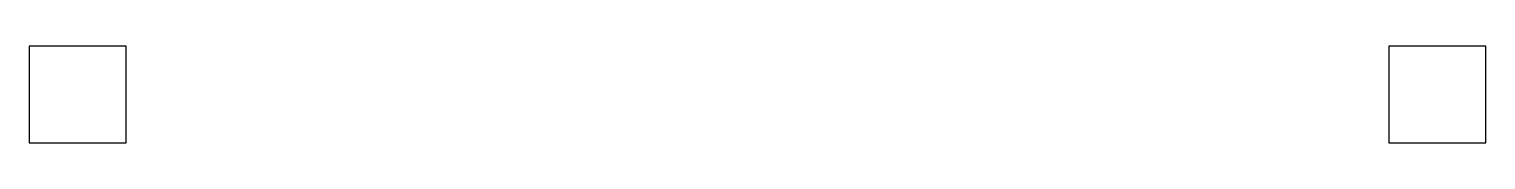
# Model space of a CAD drawing. Header units: millimetres. Extents: x 84 to 264, y -11 to 1.
import ezdxf

# ---------------------------------------------------------------- set-up
doc = ezdxf.new("R2010")
doc.units = ezdxf.units.MM

msp = doc.modelspace()

# ---------------------------------------------------------------- linework, layer by layer
for p, q in [((96, 1), (84, 1)), ((84, 1), (84, -11)), ((96, -11), (96, 1)), ((264, 1), (252, 1)), ((252, 1), (252, -11)), ((264, -11), (264, 1)), ((84, -11), (96, -11)), ((252, -11), (264, -11))]:
    msp.add_line(p, q)

doc.saveas('drawing.dxf')
